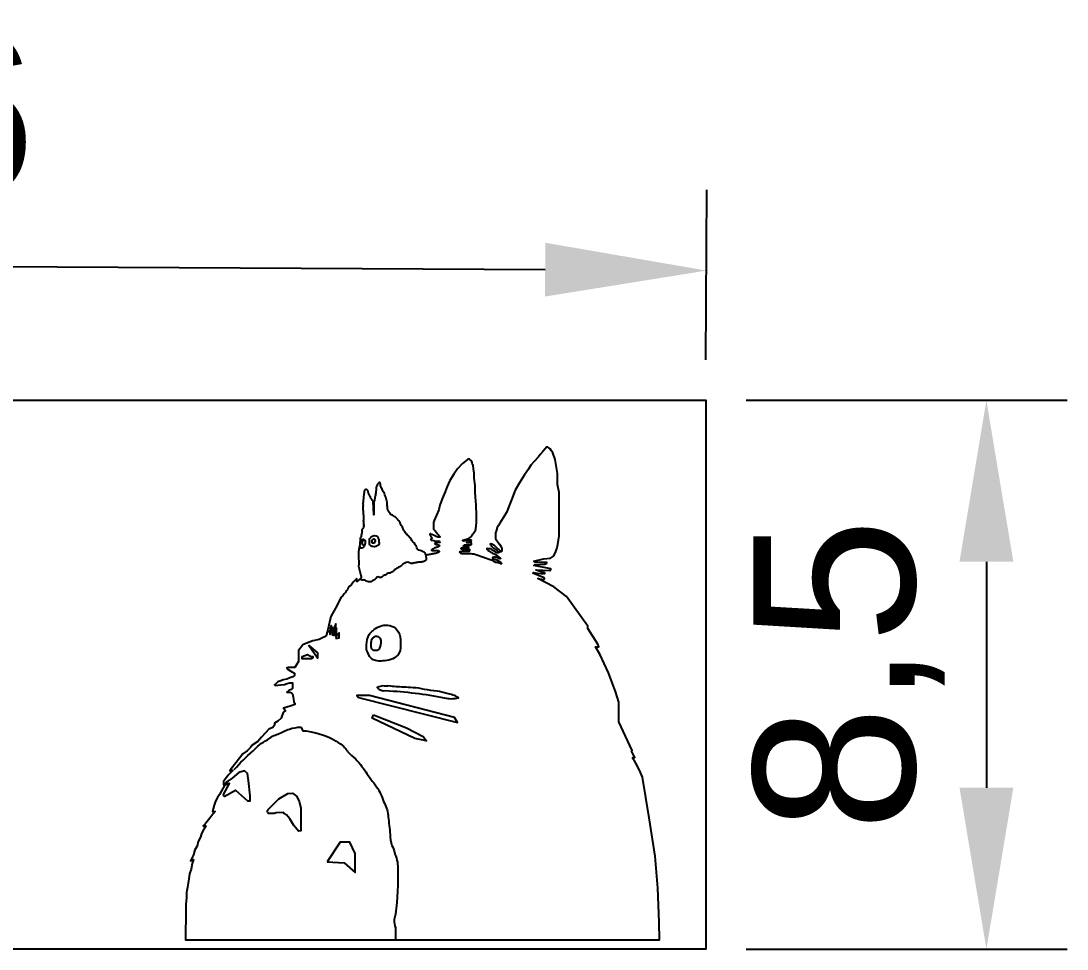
# Model space of a CAD drawing. Header units: millimetres. Extents: x 267 to 1035, y 426 to 894.
# Drawn here: x 283.84 to 300.04, y 472.09 to 486.47 of the extents above; entities that cross this region are included whole.
import ezdxf

# ---------------------------------------------------------------- set-up
doc = ezdxf.new("R2010")
doc.units = ezdxf.units.MM
doc.styles.get("Standard").update_dxf_attribs({"font": 'arial.ttf'})
doc.dimstyles.new('ISO-25', dxfattribs={"dimtxt": 2.5, "dimasz": 2.5, "dimexe": 1.25, "dimexo": 0.625, "dimtad": 1, "dimtxsty": 'Standard', "dimcen": 2.5, "dimadec": 0, "dimazin": 0, "dimtfac": 1, "dimtmove": 0, "dimatfit": 3, "dimfxl": 1, "dimarcsym": 0})

# ---------------------------------------------------------------- blocks, each defined once
blk = doc.blocks.new('*D11')
at = {"color": 0, "lineweight": -2, "transparency": 16777216}
for p, q in [((266.851, 481.375), (266.866, 484.009)), ((294.451, 481.215), (294.466, 483.849)), ((269.359, 482.744), (291.959, 482.614))]:
    blk.add_line(p, q, dxfattribs=at)
at = {"color": 0, "transparency": 16777216}
for points in [[(269.361, 483.161), (269.357, 482.328), (266.859, 482.759)], [(291.962, 483.03), (291.957, 482.197), (294.459, 482.599)]]:
    blk.add_solid(points, dxfattribs=at)
at = {"layer": 'Defpoints', "color": 0, "transparency": 16777216}
for p in [(294.459, 482.599), (266.848, 480.75), (294.448, 480.59)]:
    blk.add_point(p, dxfattribs=at)
at = {"color": 0, "transparency": 16777216, "insert": (280.671, 484.806), "char_height": 2.5, "attachment_point": 5, "rotation": 359.6688}
blk.add_mtext('27,6', dxfattribs=at)
blk = doc.blocks.new('*D12')
at = {"color": 0, "lineweight": -2, "transparency": 16777216}
for p, q in [((295.073, 480.59), (300.045, 480.59)), ((298.795, 478.09), (298.795, 474.59)), ((295.073, 472.09), (300.045, 472.09))]:
    blk.add_line(p, q, dxfattribs=at)
at = {"color": 0, "transparency": 16777216}
for points in [[(298.378, 478.09), (299.212, 478.09), (298.795, 480.59)], [(298.378, 474.59), (299.212, 474.59), (298.795, 472.09)]]:
    blk.add_solid(points, dxfattribs=at)
at = {"layer": 'Defpoints', "color": 0, "transparency": 16777216}
for p in [(294.448, 480.59), (294.448, 472.09), (298.795, 472.09)]:
    blk.add_point(p, dxfattribs=at)
at = {"color": 0, "transparency": 16777216, "insert": (296.667, 476.34), "char_height": 2.5, "attachment_point": 5, "rotation": 90}
blk.add_mtext('8,5', dxfattribs=at)

msp = doc.modelspace()

# ---------------------------------------------------------------- linework, layer by layer
at = {"color": 30, "true_color": 0xf26722}
msp.add_lwpolyline([(266.848, 480.59), (294.448, 480.59), (294.448, 472.09), (266.848, 472.09)], close=True, dxfattribs=at)
msp.add_lwpolyline([(290.818, 478.42), (290.808, 478.426), (290.799, 478.426), (290.787, 478.426), (290.758, 478.42), (290.737, 478.416), (290.701, 478.409), (290.685, 478.413), (290.685, 478.423), (290.779, 478.451), (290.816, 478.479), (290.836, 478.51), (290.851, 478.533), (290.861, 478.548), (290.878, 478.574), (290.884, 478.598), (290.889, 478.648), (290.894, 478.699), (290.894, 478.805), (290.891, 478.973), (290.879, 479.091), (290.877, 479.166), (290.874, 479.269), (290.861, 479.385), (290.857, 479.461), (290.851, 479.527), (290.846, 479.579), (290.836, 479.596), (290.827, 479.628), (290.82, 479.652), (290.794, 479.672), (290.783, 479.681), (290.758, 479.672), (290.723, 479.649), (290.679, 479.61), (290.599, 479.528), (290.547, 479.448), (290.481, 479.348), (290.443, 479.255), (290.409, 479.17), (290.366, 479.064), (290.327, 478.967), (290.311, 478.892), (290.276, 478.81), (290.241, 478.73), (290.233, 478.711), (290.231, 478.701), (290.228, 478.674), (290.228, 478.638), (290.228, 478.609), (290.228, 478.593), (290.255, 478.567), (290.276, 478.542), (290.292, 478.523), (290.309, 478.504), (290.319, 478.492), (290.329, 478.48), (290.329, 478.469), (290.298, 478.469), (290.259, 478.488), (290.23, 478.501), (290.206, 478.513), (290.188, 478.521), (290.178, 478.521), (290.172, 478.515), (290.172, 478.505), (290.177, 478.498), (290.189, 478.483), (290.199, 478.468), (290.208, 478.456), (290.197, 478.446), (290.188, 478.439), (290.195, 478.426), (290.234, 478.416), (290.26, 478.41), (290.287, 478.41), (290.307, 478.41), (290.322, 478.41), (290.329, 478.388), (290.251, 478.379, 0.681119), (290.252, 478.365, 0.041257), (290.264, 478.361, 0.006703), (290.293, 478.355, -0.051791), (290.309, 478.348, -0.313247), (290.321, 478.34, -0.209001), (290.318, 478.332, -0.028097), (290.294, 478.317, 0.166053), (290.274, 478.31, 0.025964), (290.247, 478.303, -0.0281), (290.224, 478.285, 0.160359), (290.203, 478.276, 0.078394), (290.198, 478.268, 0.065171), (290.233, 478.265, -0.006904), (290.267, 478.264, 0.105945), (290.297, 478.263, -0.453817), (290.318, 478.244, -0.283853), (290.307, 478.231, -0.025596), (290.245, 478.216, 0.032583), (290.197, 478.205, -0.003931), (290.138, 478.196, -0.195973), (290.112, 478.196, 0.143695), (290.095, 478.225, 0.064857), (290.071, 478.244, 0.058664), (290.05, 478.251, 0.141705), (290.022, 478.262, -0.225243), (289.989, 478.278, -0.09477), (289.971, 478.305, -0.010502), (289.957, 478.341, -0.011538), (289.939, 478.366, 0.073573), (289.917, 478.392, -0.047878), (289.896, 478.416, -0.093553), (289.879, 478.442, 0.122727), (289.859, 478.47, 0.070462), (289.84, 478.489, 0.006792), (289.817, 478.518, -0.144813), (289.793, 478.544, 0.134148), (289.771, 478.573, 0.027476), (289.754, 478.609, 0.057423), (289.738, 478.641, -0.062025), (289.715, 478.69, 0.008698), (289.691, 478.721, 0.049521), (289.657, 478.765, 0.018327), (289.624, 478.79, 0.109703), (289.592, 478.809, -0.138369), (289.564, 478.825, 0.063105), (289.546, 478.854, -0.040815), (289.537, 478.87, 0.188156), (289.525, 478.881, 0.067707), (289.52, 478.896, -0.019196), (289.516, 478.922, 0.155722), (289.515, 478.946, -0.074863), (289.514, 478.977, -0.013192), (289.512, 479.003, 0.100018), (289.508, 479.03, 0.047184), (289.494, 479.07, 0.005839), (289.483, 479.11, -0.015606), (289.468, 479.145, 0.034304), (289.45, 479.178, -0.035422), (289.432, 479.214, 0.02429), (289.418, 479.244, -0.093655), (289.411, 479.27, -0.020418), (289.407, 479.289, -0.012799), (289.405, 479.305, 0.515831), (289.382, 479.313, 0.150033), (289.364, 479.29, -0.028147), (289.343, 479.243, 0.050597), (289.34, 479.199, 0.058623), (289.334, 479.155, -0.014312), (289.329, 479.123, 0.015427), (289.321, 479.084, -0.030607), (289.316, 479.049, 0.005969), (289.311, 479.029, -0.076453), (289.305, 479.024), (289.307, 478.815), (289.293, 479.029, -0.027185), (289.277, 479.049, 0.029563), (289.271, 479.059, -0.110372), (289.263, 479.068, -0.062463), (289.258, 479.079, -0.022334), (289.254, 479.093, 0.016078), (289.247, 479.105, -0.067361), (289.239, 479.119, -0.005379), (289.231, 479.13, -0.053723), (289.223, 479.15, -0.133449), (289.22, 479.161, 0.200795), (289.217, 479.174, 0.098326), (289.215, 479.185, 0.004022), (289.211, 479.194, -0.004234), (289.202, 479.202, 0.156142), (289.191, 479.207, 0.062022), (289.177, 479.207, 0.260715), (289.166, 479.201, -0.012585), (289.158, 479.188, 0.097202), (289.156, 479.173, 0.106567), (289.155, 479.169, 0.017014), (289.153, 479.153, 0.072251), (289.149, 479.138, -0.072132), (289.148, 479.116, 0.155874), (289.147, 479.107, 0.177033), (289.144, 479.091, -0.016481), (289.143, 479.075, 0.014191), (289.143, 479.067, -0.05504), (289.142, 479.054, 0.051117), (289.141, 479.036, 0.077265), (289.14, 479.021, -0.047771), (289.137, 479.004, 0.011094), (289.137, 478.988, -0.050422), (289.137, 478.969, -0.06328), (289.137, 478.945, 0.024587), (289.135, 478.927, -0.011396), (289.137, 478.906, 0.017077), (289.137, 478.888, -0.043765), (289.14, 478.863, 0.04949), (289.139, 478.837, 0.141346), (289.144, 478.811, -0.000781), (289.146, 478.782, 0.046547), (289.145, 478.756, 0.018241), (289.145, 478.733, 0.183793), (289.144, 478.71, 0.055005), (289.145, 478.685, 0.10837), (289.148, 478.658, 0.021535), (289.148, 478.623, -0.010002), (289.133, 478.604, 0.101354), (289.121, 478.585, 0.174518), (289.121, 478.565, 0.020857), (289.122, 478.549, 0.051159), (289.117, 478.535, 0.085072), (289.115, 478.519, -0.096078), (289.109, 478.502, -0.315994), (289.109, 478.488, -0.10364), (289.103, 478.472, -0.031621), (289.096, 478.462, 0.05189), (289.092, 478.452, 0.008818), (289.092, 478.445, 0.095694), (289.092, 478.438, 0.02595), (289.092, 478.431, 0.204875), (289.092, 478.422, 0.145545), (289.092, 478.415, -0.061227), (289.092, 478.41, -0.523007), (289.092, 478.41, 0.09882), (289.091, 478.405, -0.025387), (289.089, 478.393, 0.098641), (289.089, 478.381, -0.034422), (289.087, 478.368, -0.148839), (289.083, 478.34, -0.054853), (289.077, 478.304, 0.052965), (289.071, 478.267, 0.043039), (289.067, 478.192, 0.008904), (289.069, 478.135, -0.035823), (289.069, 478.019, -0.004978), (289.09, 477.938, -0.004793), (289.109, 477.859, -0.359564), (289.09, 477.82, 0.004552), (289.054, 477.786, -0.672934), (289.042, 477.787, -0.081939), (289.042, 477.801, -0.015611), (289.041, 477.811, 0.035091), (289.042, 477.822, 0.436419), (289.039, 477.824, -0.018549), (289.017, 477.805, 0.023861), (288.995, 477.782, 0.055236), (288.974, 477.76, 0.042703), (288.955, 477.726, 0.04079), (288.93, 477.709, -0.047451), (288.914, 477.694, 0.163487), (288.896, 477.656, 0.042253), (288.872, 477.623, -0.020917), (288.846, 477.59, 0.079154), (288.823, 477.563, -0.019279), (288.799, 477.539), (288.709, 477.37), (288.641, 477.241), (288.619, 477.154), (288.59, 477.036), (288.573, 476.965), (288.566, 476.938), (288.511, 476.91), (288.457, 476.883), (288.359, 476.866), (288.277, 476.833), (288.206, 476.805), (288.157, 476.742), (288.136, 476.713), (288.136, 476.668), (288.136, 476.584), (288.136, 476.542), (288.113, 476.502), (288.098, 476.477), (288.082, 476.45), (288.036, 476.45), (287.978, 476.45), (287.978, 476.45), (287.956, 476.446), (287.977, 476.422), (288.019, 476.396), (288.045, 476.381), (288.062, 476.37), (288.077, 476.362), (288.077, 476.351), (288.077, 476.325), (288.049, 476.308), (288.002, 476.289), (287.956, 476.271), (287.902, 476.261), (287.863, 476.246), (287.818, 476.228), (287.78, 476.195), (287.767, 476.184), (287.777, 476.171), (287.866, 476.181), (287.92, 476.187), (287.962, 476.206), (288, 476.214), (288.023, 476.214), (288.043, 476.214), (288.043, 476.173), (288.043, 476.124), (288.029, 476.112), (287.992, 476.099), (287.971, 476.079), (287.959, 476.067), (288.005, 476.067), (288.028, 476.058), (288.043, 476.041), (288.053, 475.99), (288.06, 475.959), (288.067, 475.922), (288.079, 475.897), (288.079, 475.878), (288.027, 475.86), (287.959, 475.837), (287.908, 475.82), (287.937, 475.784), (287.9, 475.754), (287.88, 475.7), (287.869, 475.668), (287.82, 475.619), (287.766, 475.59), (287.766, 475.558), (287.739, 475.523), (287.676, 475.495), (287.629, 475.442), (287.566, 475.373), (287.506, 475.306), (287.421, 475.251), (287.397, 475.213), (287.345, 475.16), (287.274, 475.113), (287.224, 475.049), (287.171, 474.982), (287.097, 474.88), (287.076, 474.851), (287.106, 474.86), (287.115, 474.86), (287.115, 474.854), (287.109, 474.844), (287.097, 474.828), (287.061, 474.794), (287.036, 474.77), (287.002, 474.72), (286.977, 474.684), (286.977, 474.663), (286.977, 474.636), (287.025, 474.674), (287.061, 474.703), (286.994, 474.624), (286.944, 474.54), (286.913, 474.486), (286.884, 474.436), (286.853, 474.383), (286.834, 474.32), (286.817, 474.263), (286.807, 474.221), (286.845, 474.221), (286.813, 474.18), (286.766, 474.119), (286.705, 474.039), (286.673, 473.998), (286.661, 473.998), (286.701, 473.998), (286.673, 473.948), (286.635, 473.881), (286.621, 473.825), (286.586, 473.758), (286.566, 473.684), (286.534, 473.628), (286.511, 473.55), (286.478, 473.486), (286.464, 473.458), (286.512, 473.478), (286.491, 473.417), (286.477, 473.33), (286.45, 473.258), (286.437, 473.177), (286.427, 473.111), (286.416, 473.047), (286.408, 472.994), (286.404, 472.97), (286.404, 472.886), (286.395, 472.786), (286.395, 472.701), (286.386, 472.232), (293.732, 472.232), (293.723, 472.508), (293.705, 473.034), (293.665, 473.531), (293.57, 474.121), (293.466, 474.751, 0.065178), (293.319, 475.037), (293.319, 475.057), (293.349, 475.057), (293.307, 475.136), (293.296, 475.157), (293.308, 475.165), (293.099, 475.61), (293.099, 475.914), (293.05, 476.08), (292.94, 476.37), (292.805, 476.659), (292.737, 476.773), (292.791, 476.773), (292.775, 476.812), (292.619, 477.056), (292.619, 477.09), (292.289, 477.549), (292.092, 477.701), (291.847, 477.831), (291.931, 477.816), (291.942, 477.821, 0.640148), (291.942, 477.841), (291.768, 477.915), (291.779, 477.922), (291.838, 477.914), (291.894, 477.906), (291.95, 477.906, 1.900736), (291.943, 477.916), (291.822, 477.958), (291.822, 477.958), (291.822, 477.964), (292.032, 477.955, 0.554662), (292.048, 477.977), (291.782, 478.03), (291.792, 478.043), (291.953, 478.053), (291.985, 478.069, 0.626166), (291.985, 478.08), (291.927, 478.08), (291.81, 478.077), (291.784, 478.096), (291.934, 478.134), (292.044, 478.143), (292.09, 478.175), (292.116, 478.224), (292.14, 478.291), (292.157, 478.356), (292.167, 478.425), (292.175, 478.493), (292.175, 478.72), (292.175, 479.019), (292.175, 479.164), (292.15, 479.287), (292.15, 479.457), (292.113, 479.675), (292.076, 479.775), (292.053, 479.812), (292.036, 479.839), (292.015, 479.853), (291.999, 479.864), (291.98, 479.864), (291.96, 479.839), (291.924, 479.797), (291.883, 479.748), (291.856, 479.715), (291.784, 479.637), (291.736, 479.584), (291.701, 479.521), (291.637, 479.436), (291.562, 479.31), (291.497, 479.2), (291.437, 479.046), (291.363, 478.851), (291.257, 478.687), (291.235, 478.651), (291.217, 478.622), (291.198, 478.562), (291.195, 478.554), (291.19, 478.536), (291.189, 478.517), (291.189, 478.467), (291.189, 478.449), (291.197, 478.43), (291.209, 478.419), (291.229, 478.387), (291.25, 478.36), (291.279, 478.319), (291.286, 478.303, -0.234644), (291.286, 478.276, 0.234644), (291.286, 478.257, -1.081284), (291.266, 478.249, 0.253769), (291.234, 478.279, 0.139188), (291.206, 478.308, 0.148669), (291.158, 478.346, 0.134494), (291.132, 478.364, 0.035643), (291.109, 478.364, 0.011532), (291.121, 478.341, 0.023509), (291.146, 478.315, 0.004887), (291.188, 478.284, -0.121038), (291.218, 478.256, -0.003628), (291.233, 478.242, -1.093091), (291.233, 478.225, -0.136705), (291.193, 478.24, 0.062954), (291.157, 478.26, -0.099766), (291.121, 478.284, -0.010724), (291.096, 478.291, -0.205258), (291.063, 478.295, 0.807697), (291.055, 478.286, 0.128217), (291.078, 478.266, -0.052631), (291.118, 478.24, 0.068127), (291.167, 478.211, -0.06457), (291.219, 478.18, 0.036101), (291.262, 478.151, -0.813663), (291.257, 478.135, -0.099528), (291.232, 478.143, 0.104859), (291.183, 478.158, 0.078836), (291.145, 478.155, 0.794648), (291.145, 478.141, -0.106442), (291.267, 478.083, -0.013235), (291.28, 478.072, -1.317737), (291.265, 478.062, 0.029894), (291.197, 478.079, 0.024814), (291.075, 478.131, -0.017642), (290.988, 478.161, -0.003708), (290.872, 478.2, 0.090189), (290.795, 478.211, 0.007286), (290.671, 478.211, 0.127661), (290.651, 478.218, -0.133134), (290.638, 478.247, -0.046415), (290.785, 478.254, 0.213981), (290.795, 478.277, -1.002946), (290.795, 478.277, 0.002942), (290.764, 478.277, 0.060233), (290.683, 478.277, -0.188612), (290.657, 478.288, -0.42848), (290.682, 478.312, -0.089451), (290.727, 478.313, -0.045533), (290.776, 478.314, 0.764386), (290.777, 478.321, -0.107313), (290.768, 478.329, 0.053919), (290.696, 478.329, -0.52411), (290.733, 478.35, -0.070807), (290.78, 478.351, -0.139511), (290.807, 478.351, 0.08279), (290.816, 478.358, 0.293204), (290.816, 478.377), (290.808, 478.384), (290.745, 478.384), (290.745, 478.395), (290.803, 478.402), (290.811, 478.402), (290.818, 478.413)], format="xyb", close=True, dxfattribs=at)
for points in [[(289.134, 478.438, -0.414427), (289.15, 478.434, 0.103915), (289.165, 478.421, -0.124681), (289.173, 478.406, -0.027322), (289.173, 478.385, -0.126453), (289.167, 478.36, -0.057836), (289.153, 478.328, -0.011576), (289.132, 478.305, -0.216715), (289.111, 478.298, 0.218804), (289.097, 478.302, -0.125994), (289.09, 478.342, -1.637058)], [(289.09, 478.34, 0.040205), (289.097, 478.388, 0.057031), (289.108, 478.423, -0.205643), (289.123, 478.433, -0.052285), (289.134, 478.438, -1.074757)], [(289.253, 478.46, -0.175688), (289.296, 478.493, -0.167481), (289.34, 478.493, -0.171344), (289.366, 478.475, -0.037971), (289.382, 478.437, -0.046008), (289.385, 478.395, -0.259229), (289.378, 478.348, -0.085605), (289.334, 478.325, -0.175899), (289.295, 478.325, -0.293532), (289.245, 478.35, -0.287966), (289.239, 478.375, -0.073828), (289.239, 478.41, -0.269437), (289.253, 478.46, -1.355399)], [(289.294, 478.44, -1.074757), (289.294, 478.44, -0.667309), (289.325, 478.422, -0.222293), (289.316, 478.387, -0.612646), (289.279, 478.388, -0.365531), (289.294, 478.44, -0.410021)], [(289.165, 478.421, 0.085067), (289.135, 478.416, 0.155064), (289.122, 478.393, 0.123931), (289.122, 478.371, 0.187514), (289.134, 478.354, 0.132183), (289.151, 478.348, 0.300087), (289.163, 478.348, 4.853446)], [(290.112, 478.196, 0.023096), (290.115, 478.152, -0.047894), (290.116, 478.126, -0.281161), (290.079, 478.095, -0.173368), (290.032, 478.085, -0.036107), (289.967, 478.079, -0.138884), (289.913, 478.07, -0.089522), (289.881, 478.06, 0.364873), (289.784, 478.067, 0.096991), (289.746, 478.044, -0.08229), (289.688, 478.004, -0.179013), (289.67, 477.989, 0.026278), (289.626, 477.962, -0.017874), (289.594, 477.932, 0.083073), (289.552, 477.913, 0.183645), (289.509, 477.9, -0.28058), (289.47, 477.884, 0.042888), (289.427, 477.852, -0.369757), (289.385, 477.852, 0.22651), (289.351, 477.852, 0.010525), (289.318, 477.811, 0.081352), (289.261, 477.777, -0.018944), (289.221, 477.78, -0.186208), (289.184, 477.789, 0.283187), (289.136, 477.806, -0.228127), (289.09, 477.82, -0.293985)], [(289.491, 477.109, -0.077478), (289.61, 477.082, -0.172965), (289.703, 476.966, -0.079815), (289.716, 476.797, -0.202523), (289.676, 476.642, -0.109967), (289.57, 476.576, -0.071125), (289.442, 476.554, -0.089597), (289.329, 476.56, -0.29283), (289.225, 476.659, -0.210226), (289.193, 476.802, -0.112935), (289.232, 476.962, -0.047555), (289.29, 477.021, -0.056607), (289.379, 477.083, -0.090832), (289.491, 477.109, 6.414377)], [(289.264, 476.869, -0.01844), (289.26, 476.839, -0.02117), (289.258, 476.798, 0.147966), (289.266, 476.756, 0.093096), (289.29, 476.724, 0.008412), (289.323, 476.72, 0.01692), (289.356, 476.721, 0.125994), (289.384, 476.733, -0.002492), (289.397, 476.753, 0.024598), (289.408, 476.784, 0.033373), (289.417, 476.831, 0.107084), (289.414, 476.884, 0.11264), (289.395, 476.916, 0.124999), (289.355, 476.931, 0.168089), (289.304, 476.922, 0.08053), (289.282, 476.899, 0.079925), (289.264, 476.869, 0.821305)], [(289.488, 476.093, -0.038797), (290.397, 475.981, 0.116609), (290.618, 475.981, 0.111762), (290.437, 476.049, 0.018208), (290.284, 476.086, -0.031405), (290.089, 476.112, 0.0398), (289.914, 476.139, 0.001494), (289.76, 476.147, -0.025108), (289.539, 476.166, -0.086701), (289.447, 476.165, 0.093129), (289.359, 476.144, 0.283553), (289.488, 476.093, 0.397471)], [(287.143, 474.873, -0.029091), (287.43, 475.156, -0.110935), (287.66, 475.33, -0.161127), (287.82, 475.417, -0.063008), (287.998, 475.496, -0.082856), (288.173, 475.528, -0.117711), (288.205, 475.473, -0.02949), (288.307, 475.461, -0.045395), (288.407, 475.437, -0.022433), (288.543, 475.4, -0.069047), (288.819, 475.245, -0.105685), (288.878, 475.177, -0.004118), (288.906, 475.14, 0.027048), (289.019, 475.036, -0.063591), (289.118, 474.915, -0.02463), (289.198, 474.811, 0.013934), (289.368, 474.576, -0.038224), (289.468, 474.349, -0.115268), (289.527, 474.137, -0.00662), (289.558, 473.87, 0.098909), (289.585, 473.694, -0.087938), (289.627, 473.586, -0.044731), (289.633, 473.559, -0.048721), (289.671, 473.436, 0.152927), (289.671, 473.436, -0.041733), (289.653, 472.721, -0.037622), (289.62, 472.546, 0.089836), (289.643, 472.42, 0.027758), (289.643, 472.232, 3.929132)]]:
    msp.add_lwpolyline(points, format="xyb", dxfattribs=at)
for points in [[(288.63, 476.957), (288.66, 477.069), (288.646, 477.103), (288.619, 477.004), (288.63, 476.957)], [(288.67, 476.944), (288.714, 477.074), (288.714, 477.128), (288.667, 477.022), (288.667, 476.944)], [(288.695, 476.94), (288.725, 476.991), (288.725, 477.06), (288.705, 477.006), (288.69, 476.965), (288.695, 476.94)], [(288.715, 476.903), (288.766, 476.913), (288.766, 476.987), (288.734, 476.957), (288.722, 476.927), (288.715, 476.903)], [(288.196, 476.623), (288.276, 476.652), (288.315, 476.634), (288.341, 476.622), (288.358, 476.622), (288.358, 476.602), (288.336, 476.586), (288.29, 476.586), (288.239, 476.586), (288.215, 476.586), (288.197, 476.586), (288.196, 476.623)], [(288.291, 476.796), (288.431, 476.679), (288.431, 476.595), (288.291, 476.796)], [(289.066, 475.986), (290.602, 475.599), (290.553, 475.676), (289.237, 476.019), (289.041, 476.019), (289.066, 475.986)], [(289.3, 475.719), (289.813, 475.515), (290.07, 475.385), (290.119, 475.313), (289.94, 475.35), (289.278, 475.667), (289.3, 475.719)], [(286.987, 474.451), (287.16, 474.55), (287.348, 474.388), (287.391, 474.388), (287.391, 474.464), (287.361, 474.701), (287.347, 474.809), (287.304, 474.853), (287.214, 474.825), (287.108, 474.737), (287.061, 474.703)], [(286.987, 474.451), (286.974, 474.486), (287.069, 474.657), (286.994, 474.624)], [(287.668, 474.251), (287.832, 474.415), (287.972, 474.499), (288.045, 474.503), (288.109, 474.459), (288.148, 474.38), (288.175, 474.272), (288.175, 474.153), (288.175, 474.041), (288.175, 473.922), (288.138, 473.917), (288.067, 474.005), (288.003, 474.108), (287.951, 474.171), (287.921, 474.192), (287.911, 474.192), (287.903, 474.203), (287.792, 474.198), (287.759, 474.189), (287.676, 474.188), (287.665, 474.199), (287.657, 474.219), (287.652, 474.233), (287.668, 474.251)], [(288.584, 473.444), (288.844, 473.427), (289.014, 473.274), (289.014, 473.331), (289.014, 473.569), (288.935, 473.744), (288.782, 473.744), (288.584, 473.444)]]:
    msp.add_lwpolyline(points, dxfattribs=at)

# ---------------------------------------------------------------- dimensions: what is measured, and where the dimension line sits
dim = msp.add_aligned_dim(p1=(266.848, 480.75), p2=(294.448, 480.59), distance=2.009, dimstyle='ISO-25', dxfattribs=at)
dim.commit()
dim.dimension.update_dxf_attribs({"geometry": '*D11', "text_midpoint": (280.671, 484.806)})
dim = msp.add_linear_dim(base=(298.795, 472.09), p1=(294.448, 480.59), p2=(294.448, 472.09), angle=90, dimstyle='ISO-25', dxfattribs=at)
dim.commit()
dim.dimension.update_dxf_attribs({"geometry": '*D12', "text_midpoint": (296.667, 476.34)})

doc.saveas('drawing.dxf')
